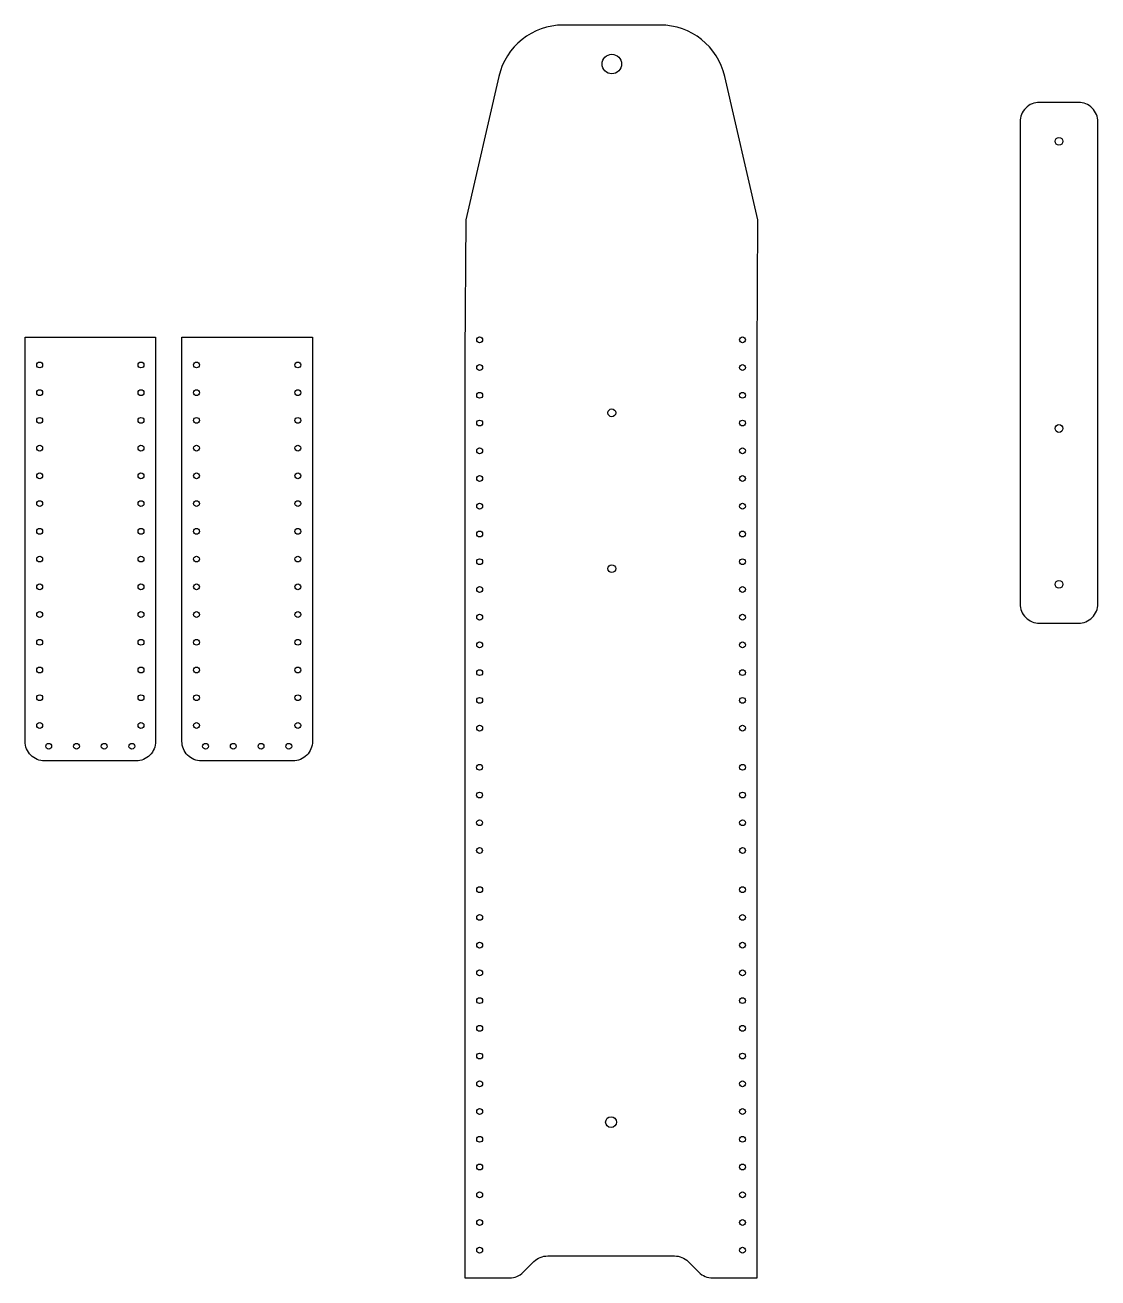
# Model space of a CAD drawing. Header units: millimetres. Extents: x 768 to 1044, y 1854 to 2176.
import ezdxf

# ---------------------------------------------------------------- set-up
doc = ezdxf.new("R2010")
doc.units = ezdxf.units.MM
doc.layers.add('Layer_0', color=7, linetype='Continuous')

msp = doc.modelspace()

# ---------------------------------------------------------------- linework, layer by layer
for points in [[(956.19, 2091.09), (956.38, 2125.64), (947.88, 2162.47, 0.349216), (931.31, 2175.64), (906.44, 2175.64, 0.349216), (889.88, 2162.47), (881.38, 2125.64), (881.19, 2091.09), (881.19, 1854.04), (892.63, 1854.04, 0.198912), (896.16, 1855.51), (898.89, 1858.24, -0.198912), (902.43, 1859.7), (934.95, 1859.7, -0.198912), (938.49, 1858.24), (941.22, 1855.51, 0.198912), (944.75, 1854.04), (956.19, 1854.04)], [(1038.64, 2022.1, 0.414214), (1043.64, 2027.1), (1043.64, 2150.8, 0.414214), (1038.64, 2155.8), (1028.64, 2155.8, 0.414214), (1023.64, 2150.8), (1023.64, 2027.1, 0.414214), (1028.64, 2022.1)], [(801.8, 2095.52), (801.8, 1991.77, -0.414214), (796.8, 1986.77), (773.3, 1986.77, -0.414214), (768.3, 1991.77), (768.3, 2095.52)], [(842.05, 2095.52), (842.05, 1991.77, -0.414214), (837.05, 1986.77), (813.55, 1986.77, -0.414214), (808.55, 1991.77), (808.55, 2095.52)]]:
    msp.add_lwpolyline(points, format="xyb", close=True)
for centre, radius in [((1033.64, 2145.8), 1), ((884.96, 2094.84), 0.75), ((952.42, 2094.84), 0.75), ((772.05, 2088.4), 0.75), ((798.05, 2088.4), 0.75), ((812.3, 2088.4), 0.75), ((838.3, 2088.4), 0.75), ((884.96, 2087.73), 0.75), ((952.42, 2087.73), 0.75), ((772.05, 2081.28), 0.75), ((798.05, 2081.28), 0.75), ((812.3, 2081.28), 0.75), ((838.3, 2081.28), 0.75), ((884.96, 2080.61), 0.75), ((952.42, 2080.61), 0.75), ((772.05, 2074.17), 0.75), ((798.05, 2074.17), 0.75), ((812.3, 2074.17), 0.75), ((838.3, 2074.17), 0.75), ((918.88, 2076.11), 1), ((884.96, 2073.49), 0.75), ((952.42, 2073.49), 0.75), ((1033.64, 2072.1), 1), ((772.05, 2067.05), 0.75), ((798.05, 2067.05), 0.75), ((812.3, 2067.05), 0.75), ((838.3, 2067.05), 0.75), ((884.96, 2066.37), 0.75), ((952.42, 2066.37), 0.75), ((772.05, 2059.93), 0.75), ((798.05, 2059.93), 0.75), ((812.3, 2059.93), 0.75), ((838.3, 2059.93), 0.75), ((884.96, 2059.25), 0.75), ((952.42, 2059.25), 0.75), ((772.05, 2052.81), 0.75), ((798.05, 2052.81), 0.75), ((812.3, 2052.81), 0.75), ((838.3, 2052.81), 0.75), ((884.96, 2052.13), 0.75), ((952.42, 2052.13), 0.75), ((772.05, 2045.69), 0.75), ((798.05, 2045.69), 0.75), ((812.3, 2045.69), 0.75), ((838.3, 2045.69), 0.75), ((884.96, 2045.01), 0.75), ((952.42, 2045.01), 0.75), ((772.05, 2038.57), 0.75), ((798.05, 2038.57), 0.75), ((812.3, 2038.57), 0.75), ((838.3, 2038.57), 0.75), ((884.96, 2037.89), 0.75), ((918.88, 2036.11), 1), ((952.42, 2037.89), 0.75), ((1033.64, 2032.1), 1), ((772.05, 2031.45), 0.75), ((798.05, 2031.45), 0.75), ((812.3, 2031.45), 0.75), ((838.3, 2031.45), 0.75), ((884.96, 2030.77), 0.75), ((952.42, 2030.77), 0.75), ((772.05, 2024.33), 0.75), ((798.05, 2024.33), 0.75), ((812.3, 2024.33), 0.75), ((838.3, 2024.33), 0.75), ((884.96, 2023.65), 0.75), ((952.42, 2023.65), 0.75), ((772.05, 2017.21), 0.75), ((798.05, 2017.21), 0.75), ((812.3, 2017.21), 0.75), ((838.3, 2017.21), 0.75), ((884.96, 2016.54), 0.75), ((952.42, 2016.54), 0.75), ((772.05, 2010.09), 0.75), ((798.05, 2010.09), 0.75), ((812.3, 2010.09), 0.75), ((838.3, 2010.09), 0.75), ((884.96, 2009.42), 0.75), ((952.42, 2009.42), 0.75), ((772.05, 2002.98), 0.75), ((798.05, 2002.98), 0.75), ((812.3, 2002.98), 0.75), ((838.3, 2002.98), 0.75), ((884.96, 2002.3), 0.75), ((952.42, 2002.3), 0.75), ((772.05, 1995.86), 0.75), ((798.05, 1995.86), 0.75), ((812.3, 1995.86), 0.75), ((838.3, 1995.86), 0.75), ((884.96, 1995.18), 0.75), ((952.42, 1995.18), 0.75), ((774.37, 1990.52), 0.75), ((781.49, 1990.52), 0.75), ((788.61, 1990.52), 0.75), ((795.72, 1990.52), 0.75), ((814.62, 1990.52), 0.75), ((821.74, 1990.52), 0.75), ((828.86, 1990.52), 0.75), ((835.98, 1990.52), 0.75), ((884.94, 1985.12), 0.75), ((952.44, 1985.12), 0.75), ((884.94, 1978), 0.75), ((952.44, 1978), 0.75), ((884.94, 1970.89), 0.75), ((952.44, 1970.89), 0.75), ((884.94, 1963.77), 0.75), ((952.44, 1963.77), 0.75), ((884.96, 1953.71), 0.75), ((952.42, 1953.71), 0.75), ((884.96, 1946.59), 0.75), ((952.42, 1946.59), 0.75), ((884.96, 1939.47), 0.75), ((952.42, 1939.47), 0.75), ((884.96, 1932.35), 0.75), ((952.42, 1932.35), 0.75), ((884.96, 1925.23), 0.75), ((952.42, 1925.23), 0.75), ((884.96, 1918.12), 0.75), ((952.42, 1918.12), 0.75), ((884.96, 1911), 0.75), ((952.42, 1911), 0.75), ((884.96, 1903.88), 0.75), ((952.42, 1903.88), 0.75), ((884.96, 1896.76), 0.75), ((952.42, 1896.76), 0.75), ((884.96, 1889.64), 0.75), ((952.42, 1889.64), 0.75), ((884.96, 1882.52), 0.75), ((952.42, 1882.52), 0.75), ((884.96, 1875.4), 0.75), ((952.42, 1875.4), 0.75), ((884.96, 1868.28), 0.75), ((952.42, 1868.28), 0.75), ((884.96, 1861.16), 0.75), ((952.42, 1861.16), 0.75)]:
    msp.add_circle(centre, radius)
at = {"layer": 'Layer_0', "color": 0}
for centre, radius in [((918.88, 2165.64), 2.5), ((918.69, 1894.04), 1.4)]:
    msp.add_circle(centre, radius, dxfattribs=at)

doc.saveas('drawing.dxf')
